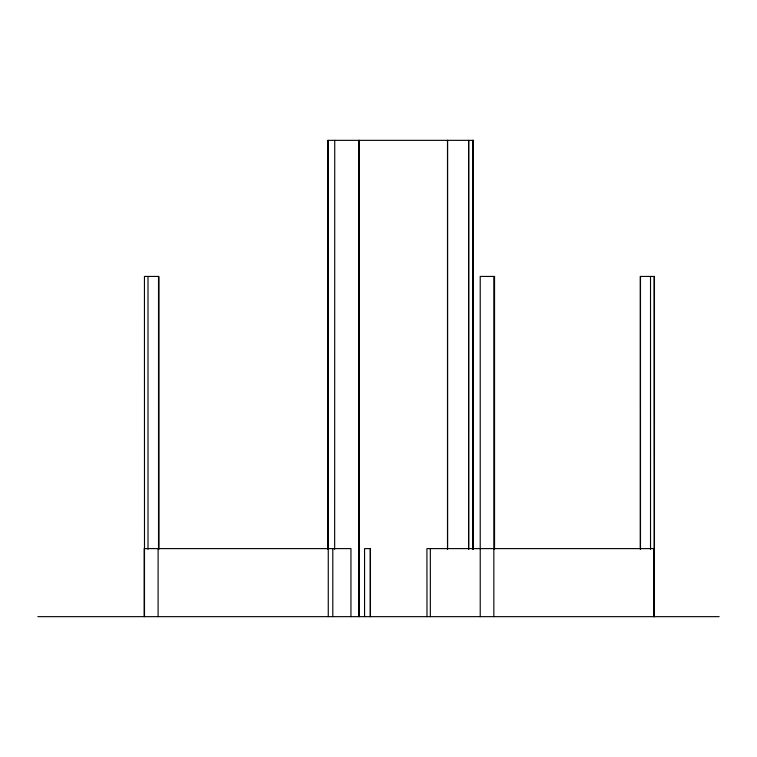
<?xml version="1.0" encoding="UTF-8"?>
<svg xmlns="http://www.w3.org/2000/svg" width="757" height="757" viewBox="0 0 757 757"><rect width="100%" height="100%" fill="white"/><g stroke="black" fill="none" stroke-linecap="round" stroke-linejoin="round"><path stroke-width="1.14" d="M473.305 140.348L327.857 140.348L327.857 549.08M654.218 591.709L654.095 276.437M37.85 616.652L719.15 616.652M654.445 616.652L654.455 276.437L640.308 276.437L640.318 549.317M654.256 616.652L654.256 548.607L426.929 548.607L426.995 616.652M653.897 569.027L653.897 616.652M653.736 548.607L653.745 616.652M650.518 276.437L650.518 549.317M640.479 276.437L640.488 549.317M494.548 549.317L494.548 276.437L480.222 276.437L480.222 616.652M493.838 276.437L493.838 616.652M473.267 140.348L473.305 549.289M473.153 140.348L473.21 549.289M472.945 140.348L472.917 549.289M447.567 140.348L447.567 549.289M447.491 140.348L447.491 549.289M430.336 548.607L430.336 616.652M370.447 616.652L370.447 548.607L364.562 548.607L364.562 616.652M370.23 548.607L370.23 616.652M359.111 140.348L359.111 616.652M359.036 140.348L359.036 616.652M350.945 616.652L350.955 548.607L144.19 548.607L144.19 616.652M334.736 140.348L334.66 549.289M332.796 548.607L332.796 616.652M328.264 548.607L328.264 616.652M328.018 140.348L328.018 549.289M158.781 549.317L158.771 276.437L144.445 276.437L144.502 616.652M158.601 276.437L158.61 549.317M158.516 276.437L158.516 549.317M158.109 548.607L158.099 616.652M148.003 276.437L148.003 549.317M468.678 549.289L468.678 140.348L468.611 549.289"/></g></svg>
